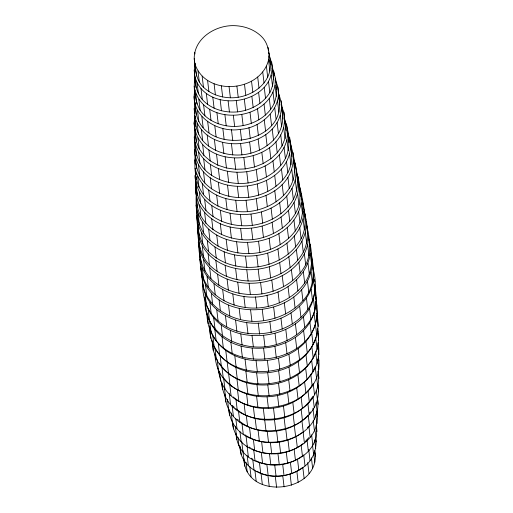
<?xml version="1.0" encoding="UTF-8"?>
<svg xmlns="http://www.w3.org/2000/svg" width="513" height="513" viewBox="0 0 513 513"><rect width="100%" height="100%" fill="white"/><g stroke="black" fill="none" stroke-linecap="round" stroke-linejoin="round"><path stroke-width="0.77" d="M318.278 356.144C328.936 414.639 223.713 428.682 218.615 369.899M298.688 183.712C302.785 196.094 304.78 210.259 299.99 222.77C292.808 238.814 276.725 249.036 259.905 252.479C242.54 255.647 223.533 252.063 209.99 240.296C197.569 229.356 195.421 211.798 196.293 196.184C195.081 230.318 234.896 246.464 263.458 237.372C279.309 232.703 293.987 221.417 298.996 205.187C301.189 194.158 299.842 182.282 296.328 171.688M302.529 213.908L301.208 202.834L301.458 193.831M272.114 68.03C277.539 80.913 279.45 97.566 270.588 109.468C262.092 120.414 248.311 126.14 234.653 126.467C221.539 126.506 207.874 121.318 200.153 110.314C194.696 100.413 193.023 88.018 195.158 76.988M195.491 97.258L195.594 94.95M276.379 96.29L275.058 85.216L275.359 78.284M314.693 429.791C318.041 442.604 315.944 457.391 305.03 465.99C296.912 472.672 286.517 476.09 276.058 476.231C259.354 476.622 240.058 465.137 240.026 446.881M194.222 58.771C193.965 38.315 215.498 25.028 234.255 25.65C244.098 25.951 253.973 29.299 261.162 36.192C269.024 43.547 269.338 54.692 270.415 64.651C270.672 85.113 249.132 98.393 230.382 97.771C220.539 97.47 210.663 94.123 203.469 87.229C195.613 79.874 195.299 68.729 194.222 58.771L196.633 76.116M195.543 69.851L195.677 68.255M269.87 71.031L268.549 59.957L269.094 53.576M232.267 421.833C237.359 470.908 324.857 459.725 316.931 410.778M306.402 224.502C309.634 237.577 312.013 252.178 305.684 264.798C297.104 281.137 279.771 291.07 261.925 293.898C243.822 296.36 224.264 291.794 210.965 278.783C200.121 267.748 197.935 251.293 198.8 236.531M199.595 253.089L199.82 250.735M308.961 255.66L307.64 244.586L308.55 235.191M314.751 450.555C322.664 492.916 245.176 501.932 243.931 458.718M284.516 119.176C289.05 131.482 291.237 146.205 285.395 158.511C278.001 172.323 263.246 180.672 248.074 182.987C232.729 184.988 216.165 181.031 204.982 169.912C194.831 159.133 193.657 143.024 195.043 129.013L195.229 130.597M195.524 148.058L195.69 146.462M288.242 150.777L286.921 139.696L287.761 131.732M301.817 198.499C305.222 211.503 307.543 226.227 301.099 238.776C292.545 254.634 275.552 264.189 258.097 266.811C240.456 269.069 221.43 264.471 208.618 251.659C198.268 240.911 196.389 225.053 197.024 210.843M304.401 229.895L303.087 218.814L304.081 209.657M303.856 210.792C307.659 224.078 309.884 239.327 303.266 252.197C294.507 268.248 277.232 277.886 259.514 280.489C241.629 282.714 222.353 277.988 209.426 264.939C199.147 254.236 197.351 238.551 197.755 224.438M198.634 239.379L198.813 237.833M306.659 243.2L305.338 232.12L306.402 222.834M293.147 157.651C297.675 170.823 299.977 186.443 293.333 199.377C285.016 214.229 268.87 223.072 252.338 225.361C235.717 227.291 217.845 222.764 205.969 210.51C195.966 199.512 194.491 183.43 195.709 169.296M296.597 191.035L295.276 179.954L296.367 171.329M287.44 131.828C291.935 144.704 294.359 160.05 287.819 172.714C279.848 186.796 264.484 195.145 248.773 197.274C232.985 199.057 216.031 194.703 204.809 183.019C195.132 172.169 193.895 156.35 195.241 142.543M313.642 273.557L311.122 253.082C314.475 269.351 315.226 287.703 302.926 300.676C292.782 311.936 278.456 318.599 263.573 320.689C235.942 325.261 200.269 306.851 202.346 275.552M194.356 149.245C198.056 202.154 288.434 196.248 290.711 145.525M200.718 266.85C205.046 328.121 309.724 321.241 312.321 262.476M228.747 409.252C234.082 460.571 326.223 448.484 317.348 397.229M281.246 105.569L283.83 112.084L286.081 130.796L285.029 138.504L282.041 145.948L277.251 152.797L270.864 158.761L263.163 163.564L254.48 167.007L245.195 168.944L235.717 169.277L226.464 168.001L217.833 165.167L210.202 160.902L203.905 155.394L199.217 148.879L196.344 141.646L194.094 122.928L195.043 115.996M195.735 131.694L195.415 134.008L196.344 141.646M194.094 122.928C197.454 176.543 293.404 164.987 283.83 112.084M275.122 80.028C287.549 103.369 263.483 128.109 240.289 129.359C217.736 133.418 188.778 115.483 194.966 90.147M195.568 106.255C195.665 158.838 291.602 146.898 278.29 95.835M221.687 382.608C226.316 438.859 326.986 426.771 318.092 370.989M316.527 317.707C310.602 366.192 231.78 377.036 211.766 333.091M209.407 325.781C210.221 395.363 331.744 381.204 316.752 313.385M224.893 394.17C227.843 449.728 326.839 438.609 317.81 383.948M200.686 215.819C201.025 204.11 192.715 193.587 196.261 181.788M199.365 204.738C222.757 247.67 306.492 228.997 298.149 176.543M269.319 55.564C273.269 67.19 275.975 81.157 269.812 92.539C263.034 103.825 250.427 110.378 237.602 111.872C224.816 113.065 211.157 109.288 202.321 99.605C194.267 89.64 193.497 75.507 195.209 63.323M196.101 87.64L195.697 79.56M194.78 76.565C205.796 116.355 278.245 104.235 271.64 61.842M204.661 296.989C213.741 355.259 316.553 344.351 314.726 286.023M205.014 300.894C204.296 336.861 246.06 353.88 276.372 344.55C290.332 340.472 303.209 332.026 310.872 319.464C317.393 308.839 316.72 296.296 314.713 284.51M316.329 424.79C323.19 471.3 239.597 480.873 235.986 433.883M317.585 328.307C328.884 383.628 240.257 404.751 216.262 358.888L214.941 347.814C236.044 386.379 303.651 378.921 316.027 336.894M278.912 95.899L278.63 93.526C282.9 106.229 285.529 121.427 278.437 133.656C270.608 146.192 256.359 153.381 241.924 154.862C227.612 156.016 212.369 151.591 202.68 140.581C194.472 130.046 193.228 115.387 195.164 102.613M194.658 115.983C206.284 160.947 287.613 148.084 281.086 100.612M316.271 301.253C329.429 369.559 207.912 382.615 206.848 312.584C219.795 366.667 314.405 356.375 315.848 301.137M290.505 144.544C295.103 158.575 297.527 175.241 289.236 188.431C280.047 202.417 263.791 210.272 247.407 211.67C231.28 212.683 214.19 207.393 203.578 194.728C195.453 183.846 193.85 169.123 195.485 156.029M195.113 168.232C207.117 219.538 299.111 206.104 293.064 152.605M221.148 365.807C245.015 397.113 303.523 388.732 316.034 350.879M214.896 354.085C217.884 417.242 328.82 404.757 318.111 342.684M199.634 250.338C196.947 284.657 237.679 303.26 267.004 295.321C292.32 290.653 317.592 265.234 308.525 238.173M201.025 267.715C203.706 298.957 240.93 313.27 268.325 306.396C282.65 303.003 296.084 295.174 304.677 283.022C312.706 271.672 312.622 257.391 310.205 244.265M202.609 280.111C202.866 312.68 241.758 328.75 269.864 321.58C294.225 316.951 318.868 293.975 312.693 267.478M202.629 284.85C203.212 359.895 331.969 343.575 313.514 270.537M196.043 205.194C204.899 257.622 291.948 252.518 301.208 202.834M194.171 86.184C200.423 126.743 267.459 123.261 275.058 85.216M195.312 65.042C206.995 96.72 260.585 92.084 268.549 59.957M198.274 242.008C204.084 297.918 295.199 295.257 307.64 244.586M194.203 136.984C198.762 184.52 276.077 182.551 286.921 139.696M196.524 215.422C201.577 270.133 290.473 268.017 303.087 218.814M197.313 228.304C202.173 283.869 292.352 281.926 305.338 232.12M194.914 175.574C198.839 227.426 282.759 226.073 295.276 179.954M224.938 389.001L223.617 377.927C245.009 405.629 293.519 401.993 311.936 372.842M312.661 371.515L315.2 366.853L316.521 377.934M309.512 413.189L310.371 411.958M233.165 396.921C256.417 416.607 296.886 410.477 312.77 384.25M235.589 408.444C256.179 426.431 291.301 422.847 308.768 402.141M310.147 400.223L312.904 396.395L314.225 407.469M305.261 441.578L308.82 437.615M307.293 427.727L308.864 426.149L310.185 437.223M240.251 421.737C260.123 437.179 291.487 433.575 308.223 415.043L309.544 426.117M255.032 460.892L253.711 449.818C269.562 456.871 289.435 454.755 302.914 443.655M256.064 460.809C270.518 467.978 289.05 465.964 301.849 456.217M246.67 435.96C263.688 446.284 286.805 444.47 302.452 432.35M262.342 484.426L261.021 473.352C274.776 478.693 291.14 476.43 302.805 467.349L304.126 478.424M256.923 471.197L260.335 472.992M249.049 447.035L250.376 447.83M251.71 448.625L253.044 449.42M251.466 458.212L252.717 459.18L254.038 470.254M244.765 434.614L245.996 435.614L247.317 446.688M237.416 419.268L238.551 420.256M234.422 407.399L232.088 405.302L233.409 416.376M219.558 363.236L220.353 364.519M316.675 315.899L317.22 317.342M209.567 327.3L211.215 331.642M298.951 186.232L299.47 187.617M317.214 329.327L317.964 331.475M212.029 340.023L213.254 350.308L216.262 358.888M281.919 110.269L282.406 111.687M316.354 304.517L316.835 306.005M293.686 161.48L294.385 163.679M317.823 343.736L318.49 345.845M311.102 253.813L311.519 255.339M314.219 279.316L314.835 281.611M318.259 358.625L318.842 360.895M302.433 203.443L302.779 204.905M276.186 87.107L276.68 89.358M315.726 439.833L316.143 441.95M269.594 59.95L270.415 64.651M316.758 411.311L317.592 416.319M308.614 238.564L308.864 240.103M309.121 241.649L309.871 246.272M314.706 451.587L315.412 456.095M287.992 135.74L289.082 142.806M304.049 211.702L304.273 213.209M304.498 214.716L305.402 220.737M306.505 225.508L307.723 233.915M297.687 182.404L295.244 162.788M292.032 156.606L289.685 137.413M317.342 397.556L318.195 404.347M285.151 123.158L286.081 130.796M315.078 289.935L316.399 301.009M315.796 297.303L316.079 299.675M313.552 280.021L314.873 291.102M307.043 225.951L307.8 232.28M310.301 253.717L311.622 264.791M316.021 304.247L317.342 315.322M305.075 213.671L305.831 220M306.017 221.584L306.299 223.957M316.874 315.412L318.195 326.486M302.728 200.628L303.292 205.373M303.484 206.957L303.767 209.33M311.083 271.973L312.404 283.048M317.361 329.391L318.682 340.465M313.494 299.355L314.815 310.429M299.4 185.071L299.964 189.816M299.047 185.302L300.368 196.376M314.123 313.546L316.803 335.688M307.986 263.086L309.307 274.16M311.173 289.409L312.494 300.483M317.765 345.153L318.894 354.65M315.758 338.4L317.079 349.475M317.547 359.183L318.772 369.469M297.675 194.113L298.996 205.187M293.481 160.999L294.802 172.079M304.363 253.717L305.684 264.798M307.454 281.143L308.775 292.218M318.105 371.335L318.951 378.453M315.726 352.341L317.047 363.416M298.669 211.696L299.99 222.77M301.945 241.123L303.266 252.197M309.551 308.39L310.872 319.464M299.778 227.695L301.099 238.776M311.782 333.469L313.103 344.544M317.797 384.731L318.644 391.855M286.549 123.883L287.306 130.212M287.492 131.79L287.87 134.957M316.547 376.446L317.778 386.731M291.743 169.373L293.064 180.448M309.916 322.414L311.237 333.488M289.633 153.72L290.954 164.801M303.356 271.948L304.677 283.022M306.466 298.284L307.787 309.358M311.91 347.032L313.231 358.106M294.096 202.584L295.417 213.664M316.297 390.316L317.432 399.807M292.012 188.303L293.333 199.377M281.656 108.031L282.977 119.106M311.692 360.69L313.013 371.771M283.708 127.429L285.029 138.504M316.053 402.474L317.181 411.971M293.949 220.026L295.27 231.1M298.861 262.188L300.182 273.269M313.199 383.634L314.52 394.709M277.764 86.787L279.912 104.992M286.498 161.64L287.819 172.714M301.606 289.595L302.926 300.676M287.915 177.357L289.236 188.431M296.36 249.44L297.681 260.514M280.316 115.463L281.637 126.538M284.074 147.43L285.395 158.511M315.79 414.094L316.925 423.584M294.315 235.916L295.635 246.997M310.852 374.836L312.173 385.917M303.433 316.656L304.754 327.736M277.571 101.106L278.892 112.18M316.155 425.303L316.912 431.632M273.884 71.525L274.352 75.482M305.94 341.6L307.261 352.675M280.72 134.874L282.041 145.948M312.936 408.258L314.257 419.333M272.281 68.447L273.602 79.521M303.581 330.468L304.902 341.543M305.979 354.913L307.3 365.987M286.729 195.998L288.049 207.072M288.473 210.356L289.794 221.436M296.604 279.925L297.925 290.999M299.65 306.255L300.971 317.335M313.193 420.378L314.418 430.657M277.116 122.581L278.437 133.656M267.998 47.305L268.376 50.473M268.568 52.05L268.754 53.634M269.036 56.007L269.229 57.591M271.217 75.084L272.538 86.158M314.687 439.75L315.726 448.452M272.999 92.019L274.32 103.094M274.75 108.038L276.071 119.112M305.652 368.27L306.973 379.344M281.438 168.937L282.759 180.012M308.012 390.977L309.333 402.051M279.348 154.593L280.669 165.667M282.176 184.597L283.497 195.671M287.248 227.458L288.569 238.532M307.845 403.423L309.166 414.498M311.603 434.8L312.834 445.079M313.655 452.703L314.79 462.194M312.532 445.316L313.667 454.807M291.371 269.633L292.692 280.707M275.93 141.723L277.251 152.797M304.607 381.993L305.928 393.067M268.491 81.464L269.812 92.539M266.394 66.171L267.715 77.245M293.782 296.963L295.103 308.037M288.825 256.712L290.146 267.792M286.921 243.117L288.242 254.191M269.267 98.393L270.588 109.468M272.204 129.071L273.525 140.152M295.392 323.793L296.713 334.867M311.397 457.833L312.622 468.119M270.255 114.412L271.576 125.486M298.207 348.641L299.528 359.722M279.643 202.712L280.964 213.786M281.041 217.089L282.362 228.163M295.392 337.355L296.713 348.43M298.22 361.697L299.541 372.771M308.73 449.664L310.044 460.738M307.024 440.026L308.345 451.1M262.727 71.948L264.041 83.023M264.221 87.313L265.542 98.387M272.942 160.87L274.263 171.945M274.679 175.292L276 186.366M288.037 286.664L289.358 297.739M291.012 312.981L292.333 324.062M301.118 397.351L302.439 408.425M297.88 374.727L299.201 385.808M307.697 462.534L309.018 473.608M301.157 409.509L302.478 420.583M269.543 147.68L270.864 158.761M274.776 190.778L276.097 201.859M301.933 420.949L303.254 432.023M264.028 104.062L265.349 115.136M303.093 431.92L304.414 443.001M278.867 233.671L280.188 244.746M296.738 388.008L298.059 399.082M264.266 119.946L265.587 131.02M265.792 134.662L267.113 145.737M303.709 454.916L305.03 465.99M282.221 275.712L283.542 286.793M257.693 77.04L259.014 88.114M279.681 262.63L281.002 273.705M277.937 248.978L279.252 260.053M284.33 302.914L285.651 313.988M301.15 445.213L302.471 456.288M258.597 92.359L259.918 103.44M288.928 354.297L290.249 365.371M285.792 329.481L287.113 340.555M271.069 208.143L272.39 219.218M272.134 222.482L273.455 233.556M265.138 165.988L266.459 177.062M288.986 367.09L290.307 378.164M266.516 180.422L267.837 191.496M285.709 342.774L287.03 353.848M292.814 402.481L294.135 413.555M257.513 108.775L258.834 119.85M296.033 436.653L297.354 447.727M261.842 152.489L263.163 163.564M293.128 414.395L294.443 425.469M294.334 425.719L295.655 436.794M288.704 379.8L290.025 390.874M278.027 291.871L279.348 302.946M280.938 318.169L282.259 329.243M266.029 195.639L267.35 206.713M297.514 459.257L298.835 470.331M257.064 124.403L258.385 135.483M251.524 81.214L252.845 92.295M258.154 139.094L259.475 150.168M269.171 238.385L270.492 249.465M287.588 392.618L288.909 403.693M296.841 471.28L298.162 482.355M294.135 449.343L295.456 460.418M251.864 96.406L253.185 107.48M271.813 280.175L273.134 291.256M267.735 253.249L269.056 264.323M269.319 266.927L270.64 278.001M273.666 307.191L274.987 318.265M249.998 112.328L251.319 123.402M261.393 212.061L262.714 223.136M256.282 169.726L257.603 180.8M278.501 358.311L279.822 369.386M287.992 440.128L289.313 451.203M257.308 184.116L258.629 195.19M275.051 333.476L276.372 344.55M290.409 462.495L291.73 473.57M262.137 226.297L263.458 237.372M283.471 406.142L284.792 417.216M253.159 155.933L254.48 167.007M285.76 429.144L287.081 440.218M244.489 84.299L245.81 95.373M278.668 370.854L279.989 381.928M284.106 417.858L285.427 428.932M248.952 127.59L250.273 138.664M274.949 346.487L276.27 357.561M290.063 474.153L291.384 485.227M278.527 383.256L279.848 394.33M249.632 142.178L250.953 153.259M256.327 198.954L257.648 210.035M244.316 99.253L245.637 110.333M286.292 452.235L287.613 463.31M267.004 295.321L268.325 306.396M269.864 321.58L271.185 332.655M277.552 395.619L278.873 406.694M258.584 241.405L259.905 252.479M241.822 114.566L243.143 125.647M282.701 464.489L284.022 475.57M260.604 282.823L261.925 293.898M236.891 86.152L238.212 97.226M279.322 442.2L280.643 453.274M246.753 171.913L248.074 182.987M256.776 255.737L258.097 266.811M258.193 269.415L259.514 280.489M282.772 475.84L284.093 486.914M251.017 214.287L252.338 225.361M247.452 186.2L248.773 197.274M262.252 309.615L263.573 320.689M276.59 431.08L277.911 442.155M243.874 157.863L245.195 168.944M240.289 129.359L241.61 140.44M273.493 408.181L274.814 419.256M267.388 360.511L268.709 371.585M274.493 419.756L275.814 430.83M236.281 100.792L237.602 111.872M251.485 228.375L252.806 239.449M277.963 453.761L279.284 464.842M263.637 335.605L264.958 346.679M240.603 143.787L241.924 154.862M267.722 372.823L269.043 383.897M246.086 200.589L247.407 211.67M263.592 348.333L264.913 359.408M267.799 384.942L269.12 396.017M255.455 296.86L256.776 307.941M258.27 323.081L259.591 334.155M267.074 396.889L268.395 407.963M233.332 115.393L234.653 126.467M274.737 465.156L276.058 476.231M229.061 86.697L230.382 97.771M247.567 242.591L248.888 253.672M275.282 476.276L276.603 487.35M270.402 442.777L271.723 453.851M236.974 172.464L238.295 183.539M228.112 100.952L229.433 112.026M231.453 129.642L232.774 140.722M267.222 431.433L268.543 442.507M234.396 158.203L235.717 169.277M269.511 453.864L270.832 464.938M249.074 283.535L250.395 294.609M237.378 186.585L238.699 197.665M245.535 256.34L246.856 267.414M240.417 214.729L241.738 225.81M246.791 269.985L248.112 281.06M263.316 408.502L264.637 419.576M264.702 420L266.023 431.074M231.446 143.845L232.767 154.92M250.588 310.07L251.909 321.144M240.642 228.618L241.963 239.699M256.07 360.799L257.391 371.874M256.628 372.913L257.949 383.987M252.043 335.765L253.364 346.846M235.762 200.468L237.083 211.548M266.856 464.464L268.177 475.538M224.912 114.771L226.233 125.845M267.927 475.429L269.248 486.51M221.353 85.908L222.668 96.983M256.981 384.788L258.302 395.869M252.127 348.231L253.448 359.305M256.609 396.363L257.93 407.437M261.624 441.834L262.945 452.908M243.887 296.424L245.208 307.505M220.167 99.721L221.488 110.795M246.676 322.594L247.991 333.668M236.602 241.899L237.923 252.973M222.828 128.423L224.149 139.498M261.309 452.53L262.63 463.605M227.368 171.342L228.689 182.423M258.065 430.195L259.386 441.27M225.143 156.927L226.464 168.001M222.571 142.345L223.892 153.419M227.535 185.264L228.856 196.338M255.173 418.576L256.494 429.65M253.384 407.091L254.704 418.166M230.036 213.37L231.357 224.444M259.411 462.444L260.732 473.518M214.088 83.818L215.409 94.892M234.499 255.032L235.82 266.106M237.737 282.285L239.058 293.359M235.608 268.613L236.929 279.688M216.916 112.725L218.237 123.8M230.093 227.028L231.414 238.103M239.18 308.544L240.501 319.618M245.041 359.164L246.362 370.239M225.797 198.595L227.118 209.676M245.868 371.117L247.189 382.191M212.792 97.156L214.113 108.237M240.783 333.963L242.104 345.037M246.554 382.807L247.875 393.881M253.371 439.41L254.692 450.485M214.793 125.756L216.114 136.83M241.059 346.185L242.38 357.26M246.612 394.067L247.933 405.142M254.871 470.126L256.192 481.2M249.517 427.419L250.838 438.493M218.365 168.61L219.679 179.685M216.512 154.092L217.833 165.167M207.592 80.515L208.913 91.596M214.37 139.356L215.691 150.437M232.799 294.032L234.12 305.107M226.162 239.353L227.483 250.427M235.57 320.144L236.891 331.218M246.304 415.556L247.625 426.63M209.702 109.346L211.023 120.42M218.339 182.282L219.66 193.356M244.13 404.013L245.451 415.088M220.346 210.266L221.667 221.34M206.309 93.372L207.63 104.447M224.155 251.857L225.476 262.938M249.837 466.683L251.062 476.968M227.086 279.123L228.407 290.198M247.048 445.842L248.369 456.923M220.282 223.655L221.603 234.736M225.136 265.362L226.457 276.443M216.64 195.055L217.961 206.13M207.694 121.754L209.015 132.829M202.148 76.155L203.469 87.229M247.17 455.615L248.395 465.894M234.787 355.676L236.108 366.75M228.529 305.094L229.85 316.175M235.909 367.52L237.23 378.594M236.968 379.075L238.288 390.149M241.956 423.219L243.277 434.293M203.584 104.787L204.905 115.861M207.194 135.015L208.515 146.09M208.881 149.828L210.202 160.902M237.532 390.104L238.853 401.179M230.343 330.269L231.664 341.344M246.048 462.418L247.183 471.909M210.343 164.378L211.664 175.459M201 88.531L202.321 99.605M230.869 342.286L232.19 353.361M197.999 70.922L199.32 81.997M238.5 411.067L239.821 422.141M242.822 450.343L244.714 466.253M210.208 177.78L211.529 188.855M241.713 441.578L242.938 451.863M243.585 458.66L243.771 460.244M216.717 235.063L218.038 246.137M194.767 52.39L194.953 53.974M239.93 431.407L241.155 441.687M235.967 399.396L237.288 410.477M222.687 289.787L224.008 300.862M201.853 116.592L203.174 127.666M225.457 315.835L226.778 326.916M211.754 205.553L213.075 216.627M197.101 82.843L198.422 93.924M198.832 99.233L200.153 110.314M240.244 446.772L241.187 454.685M239.654 445.951L239.937 448.324M208.676 190.002L209.997 201.077M201.359 129.5L202.68 140.581M235.807 418.582L237.032 428.868M194.138 69.96L195.459 81.035M237.929 437.243L238.968 445.944M211.657 218.666L212.978 229.741M214.953 246.971L216.274 258.052M202.584 144.32L203.905 155.394M194.472 79.252L194.658 80.836M217.583 274.192L218.904 285.266M215.832 260.373L217.153 271.448M203.661 158.838L204.982 169.912M195.645 92.943L196.966 104.024M235.339 426.207L236.467 435.697M197.518 110.5L198.839 121.575M228.644 373.759L229.965 384.84M225.758 350.488L227.079 361.562M227.195 362.268L228.516 373.349M229.747 384.641L231.068 395.722M219.102 299.881L220.423 310.961M203.488 171.945L204.809 183.019M194.049 96.611L196.197 114.816M197.114 123.062L198.435 134.143M221.186 324.851L222.507 335.925M229.24 393.452L230.561 404.526M232.517 421.07L233.46 428.983M231.241 412.946L232.376 422.436M222.007 336.701L223.322 347.776M197.896 137.805L199.217 148.879M208.669 229.221L209.99 240.296M194.087 108.564L194.651 113.309M194.934 115.681L195.222 118.054M204.649 199.435L205.969 210.51M198.608 152.226L199.929 163.301M202.257 183.654L203.578 194.728M213.979 283.875L215.3 294.949M228.753 408.964L229.51 415.293M216.762 309.865L218.083 320.939M227.458 399.306L228.683 409.592M204.578 212.267L205.899 223.341M198.473 165.039L199.794 176.113M207.297 240.578L208.618 251.659M195.408 144.833L196.729 155.907M221.949 367.096L223.27 378.171M224.348 387.225L225.573 397.511M208.105 253.864L209.426 264.939M209.65 267.703L210.965 278.783M220.103 355.605L221.424 366.68M218.339 343.825L219.66 354.9M195.382 157.363L196.703 168.437M197.672 176.292L198.993 187.367M199.333 192.183L200.654 203.257M211.311 293.135L212.632 304.209M202.372 222.078L203.693 233.152M213.709 317.938L215.03 329.013M194.696 159.838L195.164 163.794M214.851 329.673L216.172 340.747M219.583 371.829L220.712 381.319M217.166 359.369L218.487 370.444M218.025 368.263L218.589 373.015M196.037 184.109L197.358 195.184M207.066 276.545L208.387 287.626M209.875 302.49L211.196 313.565M201.526 232.966L202.847 244.041M195.344 187.662L197.563 207.496M202.289 246.118L203.61 257.193M212.863 335.983L214.184 347.057M203.623 259.944L204.944 271.024M198.101 213.953L199.422 225.027M205.495 285.138L206.816 296.213M209.727 321.516L211.048 332.591M208.24 309.833L209.56 320.907M197.877 224.45L199.198 235.531M209.727 327.66L210.888 338.381M198.64 237.468L199.961 248.549M202.244 268.139L203.565 279.213M205.097 294.026L206.418 305.1M199.775 251.255L201.096 262.329M205.213 300.214L205.495 302.587M201.91 276.244L203.231 287.318M199.73 259.001L202.039 277.924M221.674 382.262L222.533 389.726M225.169 395.76L225.835 402.083M205.636 304.151L206.335 311.975M236.192 434.101L236.647 439.423M212.536 341.318L212.651 342.819M212.831 345.063L213.254 350.308M195.466 120.382L195.979 127.057M207.829 317.444L208.169 323.658M196.133 173.202L196.203 174.728M196.319 177.017L196.434 179.313M215.575 356.4L215.723 359.6"/></g></svg>
